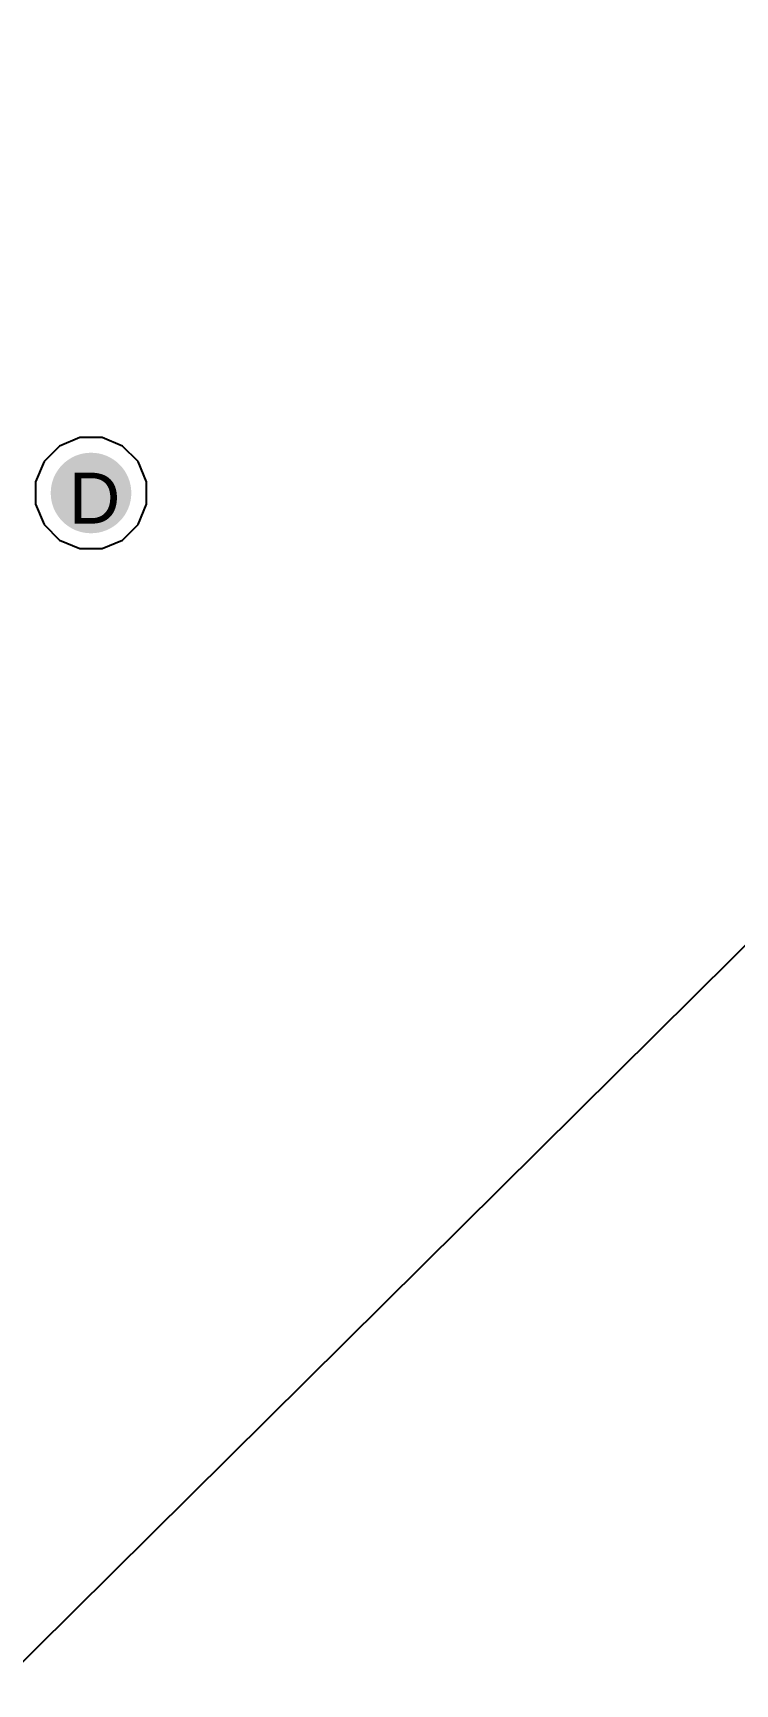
# Model space of a CAD drawing. Header units: inches. Extents: x 0 to 5401, y 0 to 5414.
# Drawn here: x 26.62 to 33.63, y 85.16 to 101.64 of the extents above; entities that cross this region are included whole.
import ezdxf

# ---------------------------------------------------------------- set-up
doc = ezdxf.new("R2010")
doc.units = ezdxf.units.IN
for name, color, linetype in [('Bottom Layer', 5, 'Continuous'), ('Bottom Solder', 6, 'Continuous'), ('Drill Drawing', 1, 'Continuous'), ('Layer 1', 16, 'Continuous'), ('Layer 2', 76, 'Continuous'), ('Top Layer', 1, 'Continuous'), ('Top Solder', 216, 'Continuous'), ('Via Holes', 16, 'Continuous')]:
    doc.layers.add(name, color=color, linetype=linetype)
doc.styles.add('Arial', font='', dxfattribs={"height": 0.2})
doc.styles.get('Arial').set_extended_font_data('Arial')

# ---------------------------------------------------------------- blocks, each defined once
blk = doc.blocks.new('P____PAK_SO_8_1')
at = {"layer": 'Top Solder'}
blk.add_line((2.629, -2.439), (-5387.451, -5346.576), dxfattribs=at)

msp = doc.modelspace()

# ---------------------------------------------------------------- hatches: boundary and pattern name
at = {"layer": 'Bottom Layer'}
h = msp.add_hatch(color=5, dxfattribs=at)
edge = h.paths.add_edge_path()
edge.add_arc((27.203, 97.047), 0.3, 0, 360)
at = {"layer": 'Bottom Solder'}
h = msp.add_hatch(color=6, dxfattribs=at)
edge = h.paths.add_edge_path()
edge.add_arc((27.203, 97.047), 0.402, 0, 360)
at = {"layer": 'Layer 1'}
h = msp.add_hatch(color=16, dxfattribs=at)
edge = h.paths.add_edge_path()
edge.add_arc((27.203, 97.047), 0.3, 0, 360)
at = {"layer": 'Layer 2'}
h = msp.add_hatch(color=76, dxfattribs=at)
edge = h.paths.add_edge_path()
edge.add_arc((27.203, 97.047), 0.3, 0, 360)
at = {"layer": 'Top Layer'}
h = msp.add_hatch(color=1, dxfattribs=at)
edge = h.paths.add_edge_path()
edge.add_arc((27.203, 97.047), 0.3, 0, 360)
at = {"layer": 'Top Solder'}
h = msp.add_hatch(color=216, dxfattribs=at)
edge = h.paths.add_edge_path()
edge.add_arc((27.203, 97.047), 0.402, 0, 360)
at = {"layer": 'Via Holes'}
h = msp.add_hatch(color=7, dxfattribs=at)
edge = h.paths.add_edge_path()
edge.add_arc((27.203, 97.047), 0.15, 0, 360)

# ---------------------------------------------------------------- linework, layer by layer
at = {"layer": 'Layer 2'}
for p, q in [((27.093, 97.601), (26.89, 97.516)), ((27.314, 97.601), (27.093, 97.601)), ((27.517, 97.516), (27.314, 97.601)), ((26.89, 97.516), (26.734, 97.361)), ((27.673, 97.361), (27.517, 97.516)), ((26.734, 97.361), (26.649, 97.157)), ((27.757, 97.157), (27.673, 97.361)), ((26.649, 97.157), (26.649, 96.937)), ((27.757, 96.937), (27.757, 97.157)), ((26.649, 96.937), (26.734, 96.733)), ((27.673, 96.733), (27.757, 96.937)), ((26.734, 96.733), (26.89, 96.577)), ((26.89, 96.577), (27.093, 96.493)), ((27.314, 96.493), (27.517, 96.577)), ((27.517, 96.577), (27.673, 96.733)), ((27.093, 96.493), (27.314, 96.493))]:
    msp.add_line(p, q, dxfattribs=at)

# ---------------------------------------------------------------- block references
at = {"rotation": 180}
msp.add_blockref('P____PAK_SO_8_1', (13.818, 67.742), dxfattribs=at)

# ---------------------------------------------------------------- texts
at = {"layer": 'Drill Drawing', "style": 'Arial'}
msp.add_text('D', height=0.508, dxfattribs=at).set_placement((26.983, 96.742))

doc.saveas('drawing.dxf')
